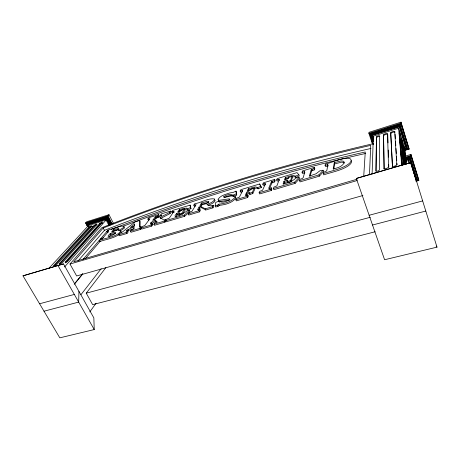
<?xml version="1.0" encoding="UTF-8"?>
<svg xmlns="http://www.w3.org/2000/svg" width="460" height="460" viewBox="0 0 460 460"><rect width="100%" height="100%" fill="white"/><g stroke="black" fill="none" stroke-linecap="round" stroke-linejoin="round"><path stroke-width="0.69" d="M140.076 227.677L140.179 221.513L139.656 220.461L135.251 221.8L122.711 231.782L119.951 233.203L118.755 234.686L119.301 235.75L127.029 233.45L128.19 231.966L127.65 230.897C121.842 232.547 133.618 226.297 134.159 227.481L133.854 228.741L131.548 229.73L130.398 231.207L130.939 232.283L140.547 229.419L141.289 228.436M376.136 171.039L376.47 136.89A1.656 0.477 -19.1 0 1 378.051 135.895A1.656 0.477 -19.1 0 1 379.615 135.907L379.466 169.878A1.897 0.638 -18.6 0 1 377.648 171.08A1.897 0.638 -18.6 0 1 375.849 170.936L376.47 136.89M139.656 220.461L139.61 226.993L141.122 226.861L141.657 227.941M78.948 291.387L78.677 302.105L44.005 311.196M372.105 174.081L373.33 136.148L398.642 128.202L404.748 147.833L406.398 164.093M373.365 140.11L371.841 135.194L399.464 126.506L406.22 148.269L404.88 148.948M373.215 141.611L370.973 134.538L399.941 125.407L407.071 148.419L405.024 149.034M369.472 174.909L370.714 145.366C279.686 166.313 190.164 193.844 103.218 228.005L73.744 261.826L357.041 179.233M373.1 144.049L369.794 133.733L400.597 123.999L408.273 148.982L404.88 150M372.422 143.997L368.885 133.308L368.937 132.33L401.016 122.164L409.147 149.138L404.397 150.564M363.693 176.761L365.263 151.972C278.863 171.626 193.855 197.426 111.216 229.413M333.747 169.211L334.702 163.921L334.265 162.679L341.13 160.891L343.401 161.213L344.022 161.816L344.132 162.708C342.372 166.836 337.14 168.004 333.201 168.964L334.265 162.679M235.146 197.064L235.922 197.938C232.334 203.027 225.136 204.78 219.184 205.367L218.063 206.333L215.648 207.052L215.136 205.896L215.792 202.371L218.96 201.141C222.036 203.504 227.079 201.474 229.891 199.352L229.339 198.881L228.189 198.967L219.656 200.267L218.391 200.071L217.988 199.381C220.305 195.552 225.377 194.459 229.362 193.079A10.356 3.139 -23.5 0 1 232.835 192.539L235.992 191.17L236.474 192.309L236.727 195.023L233.513 196.311C230.621 194.73 227.021 196.121 224.325 197.581M351.279 160.58L351.532 161.822L351.21 162.857A12.707 4.008 -19.9 0 1 347.794 166.158C340.515 170.746 331.769 172.092 323.748 174.846L323.288 173.587L323.587 172.212L325.973 171.43L326.865 170.395L327.905 164.657L325.093 165.272L325.542 166.503L328.348 165.887M325.093 165.272L325.375 163.99C333.195 162.409 340.774 157.809 348.95 158.338C350.6 158.384 351.722 160.126 350.773 161.586A12.713 3.985 -19.9 0 1 347.352 164.881C340.066 169.464 331.309 170.821 323.288 173.587M310.046 176.283L311.644 170.93L314.479 169.849L314.807 168.55L314.358 167.336L302.461 170.953L302.07 172.258L302.53 173.466L304.808 172.839L304.353 171.632L302.07 172.258M314.479 169.849L314.025 168.63L314.358 167.336M314.025 168.63L311.19 169.711L309.367 176.134L316.089 173.748L319.855 170.815L323.098 170.246L323.547 171.494L319.366 176.151L300.029 181.913L299.558 180.677L299.972 179.285L302.289 178.52L303.192 177.64L304.784 172.143L304.353 171.632M291.237 181.194L292.405 177.64L291.945 176.439L288.868 177.37L288.305 178.474L287.534 178.934L284.464 179.929L285.321 177.525C288.546 177.025 292.318 174.311 295.538 176.18L295.998 177.387L299.299 175.984L298.833 174.777L297.016 172.609L277.184 178.641L276.678 179.964L277.144 181.142L278.191 180.826M276.678 179.964L279.277 179.406L276.885 185.909L273.941 187.082L273.401 188.491L273.884 189.698L295.142 183.367L299.535 178.681L299.069 177.456L295.981 177.986C292.566 181.43 287.701 182.999 283.09 184L283.975 181.297L285.068 180.97L287.563 180.521L287.925 182.723L291.042 181.786L290.57 180.573L291.945 176.439M287.925 182.723L288.035 181.734M218.661 200.002L218.575 200.916M283.843 184.218L284.447 182.505L283.975 181.297M285.355 179.923L285.781 178.716L285.321 177.525M264.96 183.569L265.345 183.638L265.236 184.19L262.556 190.267L259.727 191.337L259.124 192.751L259.612 193.953L271.331 190.463L271.883 189.048L271.4 187.847L269.071 188.462L268.738 188.399L268.853 187.852L271.406 181.803L274.2 180.717L274.718 179.394L263.379 182.839L262.809 184.172L263.281 185.34L265.431 184.736L264.96 183.569L262.809 184.172M269.336 189.048L271.877 182.977L274.666 181.895L275.183 180.567L274.718 179.394M271.331 190.463L270.848 189.25L271.4 187.847M242.207 190.474L242.604 190.515L242.5 190.98L239.401 197.121L236.543 198.283L235.83 199.709L236.331 200.888L247.71 197.495L248.371 196.069L247.877 194.89L245.278 195.437L246.382 192.838L249.406 192.096L249.809 194.453L252.816 193.556L254.828 189.089L254.351 187.921L251.378 188.824L249.866 190.452L247.066 191.389L248.302 188.778C251.258 188.364 254.8 185.685 257.657 187.64L258.14 188.813L261.349 187.456L259.601 183.988L240.827 189.698L240.16 191.044L240.643 192.188L242.69 191.624L242.207 190.474L240.16 191.044M252.816 193.556L252.327 192.372L254.351 187.921M249.809 194.453L250.108 193.804M247.71 197.495L247.215 196.311L247.877 194.89M246.117 195.603L246.87 194.011L246.382 192.838M248.049 191.504L248.785 189.934L248.302 188.778M193.804 205.137L196.092 204.648L191.9 211.399L189.169 212.474L188.249 213.929L188.767 215.056L199.508 211.859L200.376 210.404L199.864 209.271L197.518 209.737L199.065 207.04L200.87 206.5L201.382 207.627L205.804 209.984L212.968 207.845L213.785 206.402L213.273 205.252L210.68 205.844L206.845 204.568C209.53 203.205 213.365 202.388 214.676 199.358L214.492 198.927C207.788 197.915 201.25 202.848 194.701 203.722L193.804 205.137L194.31 206.241L195.54 205.861M200.87 206.5L205.286 208.834L212.457 206.695L213.273 205.252M188.249 213.929L198.99 210.714L199.864 209.271M198.323 210.226L199.571 208.167L201.382 207.627M201.106 205.637L202.055 204.073L208.794 202.285M201.555 202.963L199.968 205.557C202.802 204.286 207.029 204.315 208.84 201.457L207.678 201.215L201.555 202.963L202.055 204.073M120.986 232.938L121.394 231.851L120.434 231.466M181.809 213.25L184.644 208.92L185.15 210.019L182.327 214.36L181.809 213.25L179.089 214.067L179.607 215.177L180.964 214.768M179.089 214.067L179.601 213.02L176.605 213.641C169.792 220.662 185.995 212.434 186.95 210.806L189.462 210.421L189.974 211.542L184.673 216.275L166.152 221.795L165.623 220.685L166.635 219.219L169.332 218.143L173.949 211.341L171.775 211.784L172.287 212.871L173.202 212.595M175.927 216.533L177.123 214.739L179.705 214.026L179.193 212.922M178.75 212.296L179.762 210.778L182.953 209.817M171.775 211.784L172.73 210.404L190.089 205.125L190.98 208.656L187.921 209.961L186.599 208.092L183.816 208.334L179.256 209.691L177.566 212.209L180.28 211.324L181.959 209.731L184.644 208.92M149.224 219.845L148.402 220.098L147.884 219.035L149.937 218.649L144.82 225.521L142.249 226.527L141.139 227.999L141.68 229.086L151.737 226.09L152.806 224.612L152.271 223.525L150.374 224.043L150.362 223.456L151.133 222.398L155.244 220.098L157.136 221.915L154.945 222.72L153.887 224.192L154.422 225.291L165.002 222.134L165.68 221.156M170.539 211.071L169.573 212.457L159.982 217.442L160.5 218.523L170.085 213.538L171.045 212.146L170.539 211.071L161.328 213.871L160.327 215.263L161.845 215.05L152.645 220.346L155.192 217.034L157.705 216.056L158.717 214.665L159.229 215.734L158.223 217.126L155.71 218.097L154.364 219.782M153.887 224.192L164.473 221.03L165.491 219.564L166.014 220.668M89.786 311.92L96.059 303.238M141.139 227.999L151.202 224.992L152.271 223.525M147.884 219.035L148.931 217.643L158.717 214.665M130.398 231.207L140.007 228.338L141.122 226.861M375.147 231.759L92.65 304.647L86.244 293.164L105.857 267.616M80.897 294.756L101.188 268.686M118.755 234.686L126.488 232.375L127.65 230.897M74.204 284.222L82.817 273.694M74.577 283.883L82.748 273.89M109.21 236.538L110.733 234.703L115.558 233.381M112.849 232.162L114.103 230.65L118.663 229.362M110.193 233.663C103.511 239.453 114.528 234.974 115.834 232.731L115.017 232.334L110.193 233.663L110.733 234.703M113.574 229.62L111.475 232.133L117.018 230.207L118.3 229.379L118.893 228.401L113.574 229.62L114.103 230.65M85.543 258.531L100.148 241.27M101.97 239.108L108.721 231.115L106.823 231.489L107.352 232.518L108.1 232.288M83.03 259.434L108.019 230.08L120.968 226.205L123.97 226.13L123.711 227.177L122.521 228.263L118.139 230.638L120.537 230.512L120.83 231.259C115.54 237.458 106.151 237.63 99.107 240.557L99.659 241.603C106.312 239.223 113.798 238.366 119.657 234.14M77.935 261.113L104.443 230.339C191.061 196.374 280.272 169.079 370.996 148.442M362.928 195.517L76.647 275.965L69.989 264.029L101.821 227.723C190.02 192.964 280.853 164.973 373.232 143.698M64.509 266.995L106.335 219.725M88.096 226.768L86.79 224.308L106.938 217.959L107.445 217.39M87.785 224.365L87.245 224.946L106.461 218.902L106.973 218.327M87.59 226.677L85.583 222.91L107.979 215.826L108.997 214.688L113.597 223.629M102.028 222.738L67.729 261.268A1.552 0.425 -28.1 0 1 65.855 262.367A1.552 0.425 -28.1 0 1 65.303 261.981L99.808 223.433A1.357 0.345 -26.6 0 1 101.441 222.502A1.357 0.345 -26.6 0 1 102.028 222.738L102.327 223.313M87.705 226.636L86.066 223.554L107.749 216.499L111.642 224.037M65.487 262.936A1.547 0.431 -28.1 0 1 65.653 262.608L100.113 224.008A1.357 0.345 -26.6 0 1 101.275 223.249A1.357 0.345 -26.6 0 1 102.373 223.002M299.558 180.677L318.906 174.892L323.098 170.246M96.905 224.767A1.736 0.443 -26.7 0 0 94.455 225.9L59.765 264.224L59.415 263.597L94.15 225.331A1.742 0.437 -26.7 0 1 96.059 224.313A1.742 0.437 -26.7 0 1 96.905 224.468L62.422 262.717A1.978 0.54 -28.2 0 1 60.248 263.902A1.978 0.54 -28.2 0 1 59.415 263.597M91.856 226.124L56.89 264.437A1.978 0.535 -28.3 0 1 54.711 265.621A1.978 0.535 -28.3 0 1 53.9 265.316L89.125 226.975A1.736 0.437 -26.8 0 1 91.028 225.963A1.736 0.437 -26.8 0 1 91.856 226.124L92.161 226.694M53.9 265.316L54.257 265.938L89.43 227.545A1.736 0.437 -26.8 0 1 91.172 226.584A1.736 0.437 -26.8 0 1 92.207 226.567M48.743 268.502L88.763 225.239M86.79 224.308L107.191 217.678L110.745 224.549M86.066 223.554L86.606 222.973M85.583 222.91L86.664 221.766L108.997 214.688M273.401 188.491L294.664 182.137L299.069 177.456M103.402 237.504L102.229 238.458L100.378 239.068M165.623 220.685L184.149 215.153L189.462 210.421M215.136 205.896L217.551 205.171L218.678 204.211C224.63 203.613 231.823 201.854 235.428 196.776L235.376 196.397C231.794 194.471 227.309 197.852 223.474 197.081L223.48 196.799C226.078 194.931 230.017 193.625 233.024 195.161L233.513 196.311M127.57 231.23L128.627 230.368L134.021 228.752M132.974 226.826L134.561 225.532M157.073 222.335L155.767 221.179L151.662 223.485L151.133 222.398M120.037 231.075L124.24 228.217L124.499 227.171L123.97 226.941M187.415 208.857L190.474 207.552L190.089 205.125M295.538 176.18L298.833 174.777M257.657 187.64L260.866 186.283M207.966 205.442C210.479 204.183 213.998 203.326 215.171 200.485L214.452 199.795M233.024 195.161L236.239 193.873L235.992 191.17M107.289 230.926L108.6 230.42M123.59 226.073C202.492 196.253 283.481 172.011 365.752 153.427M368.885 133.308L401.108 123.119L401.016 122.164M107.749 216.499L86.336 223.261L88.245 226.814M369.777 133.981L400.597 123.999M370.967 134.786L399.941 125.407M87.515 224.652L106.714 218.615L110.003 224.963M371.829 135.447L399.487 126.747L399.447 126.264M88.492 225.532L106.082 220.012L108.646 224.957M402.097 165.376L399.257 131.618C400.332 132.376 400.05 136.562 399.102 133.636M23 275.827L63.497 263.902L93.846 317.889L94.231 329.561L59.817 337.835L23 275.827L63.497 263.902M403.644 164.243L401.655 142.238L402.454 141.99L401.35 138.345L403.719 164.795M356.333 178.457L410.751 162.558L437 247.141L384.594 259.739L356.333 178.457L410.751 162.558M285.781 178.716L288.822 177.796M334.702 163.921L341.567 162.138L343.839 162.466L344.459 163.07M248.785 189.934L251.597 189.083M287.454 181.51L290.57 180.573M284.447 182.505L287.442 181.671L286.971 180.464M246.87 194.011L252.327 192.372M405.139 163.812L403.696 148.85L404.495 148.609L403.397 144.986L405.277 164.68M404.852 148.683L406.22 148.269M404.363 149.506L407.1 148.683L407.042 148.155M405.53 149.529L408.238 148.718M165.491 219.564L163.789 219.966L159.982 217.442M235.83 199.709L247.215 196.311M259.124 192.751L270.848 189.25M151.961 224.865L152.806 224.612M405.461 156.061L410.975 154.428L418.652 179.354L418.836 180.515L416.099 181.286M405.703 157.102L411.108 155.503L410.975 154.428M405.197 157.941L410.596 156.342L417.985 180.395L415.932 180.97M405.225 158.211L410.63 156.613L410.567 156.072M405.191 159.131L409.958 157.722L416.846 180.136L409.923 157.452M405.22 159.401L409.986 157.998M406.088 159.81L409.492 158.809L416.024 180.021L409.492 158.809M406.117 160.086L409.526 159.079M405.984 161.259L408.681 160.465L409.521 163.162M69.989 264.029L357.15 180.533M252.212 188.91L253.448 188.554M415.897 180.677L417.944 180.102M39.589 303.761L74.33 294.434M369.133 215.274L422.654 200.905M86.244 293.164L370.294 217.275M372.525 225.02L425.799 211.048M254.069 188.381L256.617 188.1L258.14 188.813M292.364 176.858L294.515 176.749L295.998 177.387M185.46 209.179L187.105 209.191L187.921 209.961M229.839 200.037L221.26 201.33L218.891 201.21M436.12 246.037L437 247.141M58 265.604L94.231 329.561M65.303 261.981L65.653 262.608M261.349 187.456L259.601 183.988M89.125 226.975L89.43 227.545M94.15 225.331L94.455 225.9M103.218 228.005L104.443 230.339M99.808 223.433L100.113 224.008M107.496 216.786L111.395 224.325M106.938 217.959L110.498 224.842M106.461 218.902L109.75 225.256M107.979 215.826L112.148 223.899M126.488 232.375L127.029 233.45M128.093 229.304L128.627 230.368M140.007 228.338L140.547 229.419M151.202 224.992L151.737 226.09M155.192 217.034L155.71 218.097M155.244 220.098L155.767 221.179M157.705 216.056L158.223 217.126M155.859 216.654L156.377 217.724M164.473 221.03L165.002 222.134M169.573 212.457L170.085 213.538M173.696 211.255L174.208 212.342M176.605 213.641L177.123 214.739M179.256 209.691L179.762 210.778M184.149 215.153L184.673 216.275M190.474 207.552L190.98 208.656M198.99 210.714L199.508 211.859M199.065 207.04L199.571 208.167M205.286 208.834L205.804 209.984M212.457 206.695L212.968 207.845M218.678 204.211L219.184 205.367M217.551 205.171L218.063 206.333M218.96 201.141L219.46 202.285M236.239 193.873L236.727 195.023M271.929 181.464L272.395 182.637M271.406 181.803L271.877 182.977M274.2 180.717L274.666 181.895M278.904 179.342L279.369 180.527M294.664 182.137L295.142 183.367M311.857 169.32L312.311 170.533M311.19 169.711L311.644 170.93M318.906 174.892L319.366 176.151M327.44 164.623L327.882 165.853M369.794 133.733L373.33 144.463M371.795 140.984L372.456 142.979M383.979 168.423L384.249 169.24L383.542 134.832A2.139 0.615 -18.9 0 1 385.514 133.71A2.139 0.615 -18.9 0 1 387.51 133.59L388.545 167.083A2.444 0.816 -18.3 0 1 386.279 168.417A2.444 0.816 -18.3 0 1 383.979 168.423L383.542 134.832M373.33 136.148L373.761 137.477M371.841 135.194L373.376 139.857M370.973 134.538L373.221 141.358M390.707 132.687L392.483 166.951L390.707 132.687A2.156 0.621 -18.7 0 1 392.679 131.56A2.156 0.621 -18.7 0 1 394.709 131.434L394.939 132.169A2.156 0.621 -18.7 0 0 392.909 132.29A2.156 0.621 -18.7 0 0 390.937 133.417M399.964 125.649L407.1 148.683M399.487 126.747L406.249 148.534M401.108 123.119L409.147 149.138M411.108 155.503L418.836 180.515M403.213 146.947L403.454 147.821M401.298 140.777L401.655 142.238M417.904 179.808L417.985 180.395M408.21 148.453L408.273 148.982M408.681 160.465L408.997 163.283M404.495 148.609L406.065 164.277M402.454 141.99L404.593 164.697M400.171 134.556L402.834 165.134M399.487 136.229L399.843 140.495M399.964 141.921L400.257 145.475M400.436 147.608L400.735 151.167M400.913 153.301L401.206 156.86M401.327 158.286L401.62 161.839M401.798 163.978L401.919 165.399M398.642 128.202L401.706 165.376M395.077 134.303L395.347 138.569M395.531 141.415L395.807 145.682M395.991 148.528L396.313 153.508M396.497 156.354L396.767 160.626M396.951 163.472L397.043 164.893M394.709 131.434L396.825 164.778A2.467 0.822 -18 0 1 394.559 166.117A2.467 0.822 -18 0 1 392.219 166.129M387.745 134.32L388.016 142.893M388.24 150.04L388.47 157.188M388.694 164.335L388.786 167.193M383.778 135.562A2.139 0.621 -18.9 0 1 385.52 134.51A2.139 0.621 -18.9 0 1 387.59 134.234M376.705 137.615A1.656 0.477 -19.1 0 1 378.08 136.689A1.656 0.477 -19.1 0 1 379.799 136.522M387.067 169.067A2.444 0.822 -18.3 0 1 386.02 169.372M396.29 166.324A2.467 0.828 -18 0 1 395.847 166.56M394.824 166.945A2.467 0.828 -18 0 1 393.789 167.158M55.068 266.242A1.978 0.54 -28.3 0 1 54.257 265.938M134.561 224.049L134.268 226.303L130.324 227.493L134.561 224.049"/></g></svg>
